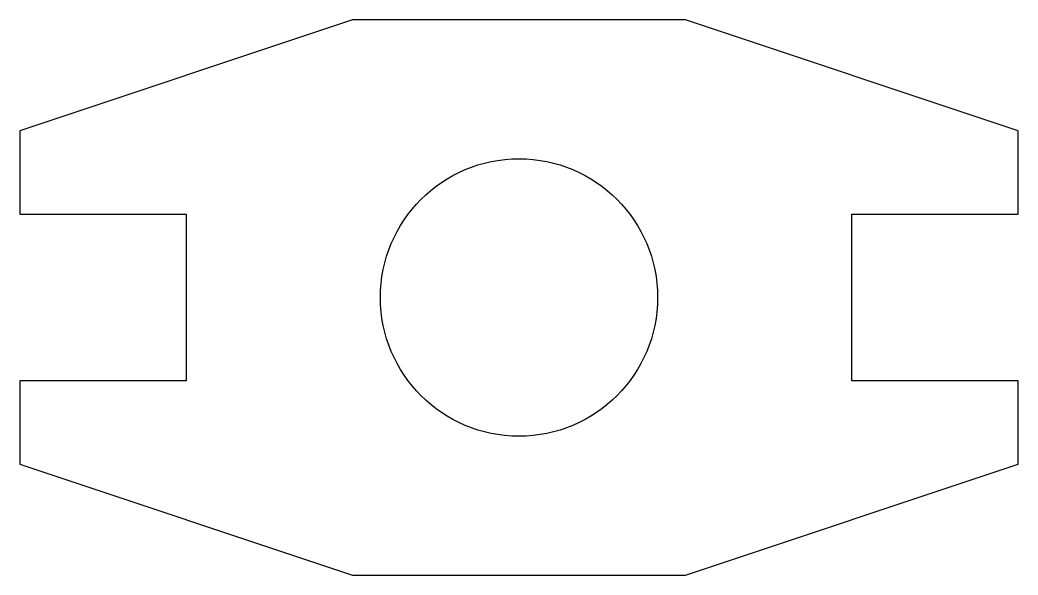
# Model space of a CAD drawing. Header units: millimetres. Extents: x -9 to 9, y -5 to 5.
import ezdxf

# ---------------------------------------------------------------- set-up
doc = ezdxf.new("R2010")
doc.units = ezdxf.units.MM
doc.layers.get('0').update_dxf_attribs({"linetype": 'CONTINUOUS'})

msp = doc.modelspace()

# ---------------------------------------------------------------- linework, layer by layer
msp.add_lwpolyline([(3, 5), (-3, 5), (-9, 3), (-9, 1.5), (-6, 1.5), (-6, -1.5), (-9, -1.5), (-9, -3), (-3, -5), (3, -5), (9, -3), (9, -1.5), (6, -1.5), (6, 1.5), (9, 1.5), (9, 3)], close=True)
msp.add_circle((0, 0), 2.5)

doc.saveas('drawing.dxf')
